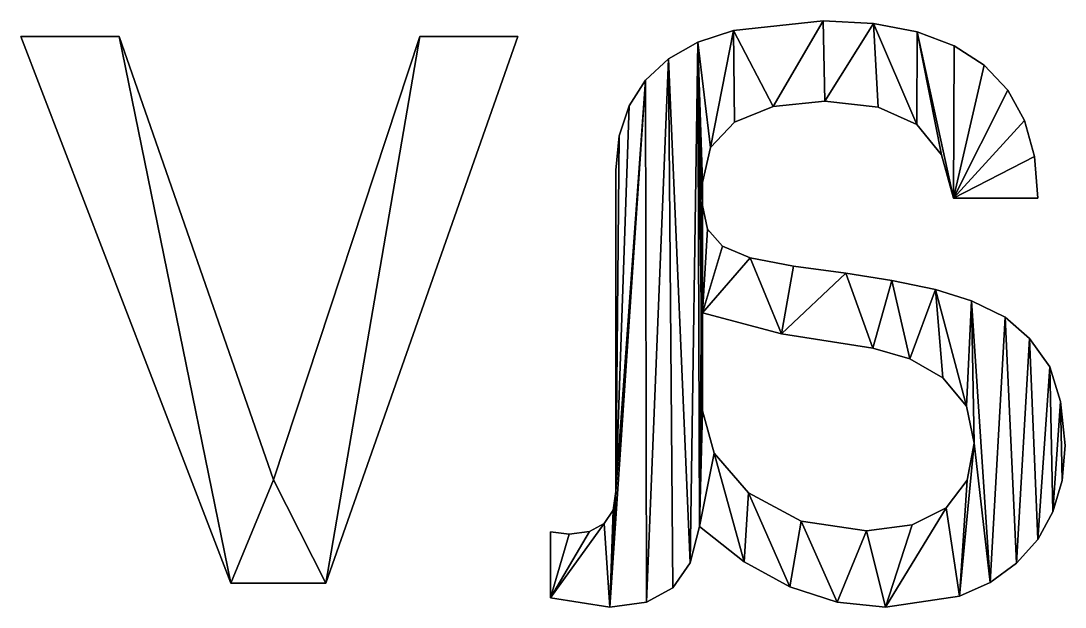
# Model space of a CAD drawing. Header units: metres. Extents: x -935 to 1842, y -1273 to 224.
# Drawn here: x 323.05 to 329.3, y 182.74 to 186.25 of the extents above; entities that cross this region are included whole.
import ezdxf

# ---------------------------------------------------------------- set-up
doc = ezdxf.new("R2010")
doc.units = ezdxf.units.M

msp = doc.modelspace()

# ---------------------------------------------------------------- meshes
at = {"layer": 'save'}
mesh = msp.add_polyface(dxfattribs=at)
corners = [(329.116, 185.4385), (328.6297, 185.1895), (329.1361, 185.1895), (329.0558, 185.6543), (328.9554, 185.8369), (328.8148, 185.9863), (328.634, 186.1025), (328.4131, 186.1855), (328.5593, 185.4495), (328.4108, 185.6299), (328.152, 186.2353), (328.1793, 185.7353), (327.8602, 185.7705), (327.8507, 186.2519), (327.5498, 185.7392), (327.3135, 186.1948), (327.3191, 185.6455), (327.176, 185.4923), (327.1005, 186.1235), (327.1284, 185.2828), (327.1284, 185.1453), (327.1284, 184.5022), (327.1284, 183.9149), (327.1096, 183.2213), (327.0542, 183.0042), (326.9245, 186.0236), (326.9504, 182.8545), (326.7921, 182.7675), (326.7866, 185.8964), (326.5729, 182.7385), (326.6094, 183.4314), (326.6882, 185.743), (326.6291, 185.5633), (326.6094, 185.3576), (326.5919, 183.3192), (326.5394, 183.2391), (326.2172, 182.7946), (326.4518, 183.191), (326.3292, 183.175), (326.2172, 183.1893), (328.7548, 183.7212), (328.6662, 182.8041), (328.8497, 182.8862), (328.7126, 183.4994), (328.5859, 183.3338), (328.2229, 182.7385), (328.3825, 183.2307), (328.1104, 183.1963), (327.9328, 182.7686), (327.7179, 183.2534), (327.6506, 182.8592), (327.4036, 183.4244), (327.3762, 183.0101), (327.1972, 183.6611), (329.2705, 183.97), (329.2805, 183.4969), (329.2987, 183.7075), (329.226, 183.3089), (329.208, 184.1795), (329.1351, 183.1436), (329.086, 184.3482), (329.0078, 183.001), (328.939, 184.4764), (328.7389, 184.5733), (328.7079, 183.9438), (328.5231, 184.6421), (328.5671, 184.1117), (328.3685, 184.2265), (328.2604, 184.6952), (328.148, 184.2898), (327.9852, 184.739), (327.6006, 184.3772), (327.6725, 184.7827), (327.4129, 184.8312), (327.2472, 184.9015), (327.1581, 185.0031)]
mesh.append_faces([[corners[k] for k in face] for face in [(0, 1, 2), (30, 32, 33), (36, 38, 39), (54, 55, 56)]], dxfattribs={"vtx0": -1})
mesh.append_faces([[corners[k] for k in face] for face in [(1, 7, 8), (8, 7, 9), (9, 10, 11), (11, 10, 12), (12, 13, 14), (14, 15, 16), (16, 15, 17), (17, 18, 19), (19, 18, 20), (21, 18, 22), (23, 18, 24), (24, 25, 26), (26, 25, 27), (27, 28, 29), (29, 35, 36), (41, 44, 45), (45, 47, 48), (48, 49, 50), (50, 51, 52), (52, 53, 23), (55, 54, 57), (57, 58, 59), (59, 60, 61), (61, 62, 42), (40, 63, 64), (64, 65, 66), (66, 65, 67), (67, 68, 69), (69, 70, 71), (71, 73, 21)]], dxfattribs={"vtx0": -1, "vtx1": -1})
mesh.append_faces([[corners[k] for k in face] for face in [(20, 18, 21), (22, 18, 23), (29, 28, 30), (42, 63, 40)]], dxfattribs={"vtx0": -1, "vtx1": -1, "vtx2": -1})
mesh.append_faces([[corners[k] for k in face] for face in [(1, 0, 3), (1, 3, 4), (1, 4, 5), (1, 5, 6), (1, 6, 7), (9, 7, 10), (12, 10, 13), (14, 13, 15), (17, 15, 18), (24, 18, 25), (27, 25, 28), (30, 28, 31), (30, 31, 32), (29, 30, 34), (29, 34, 35), (36, 35, 37), (36, 37, 38), (40, 41, 42), (41, 40, 43), (41, 43, 44), (45, 44, 46), (45, 46, 47), (48, 47, 49), (50, 49, 51), (52, 51, 53), (23, 53, 22), (57, 54, 58), (59, 58, 60), (61, 60, 62), (42, 62, 63), (64, 63, 65), (67, 65, 68), (69, 68, 70), (71, 70, 72), (71, 72, 73), (21, 73, 74), (21, 74, 75), (21, 75, 20)]], dxfattribs={"vtx0": -1, "vtx2": -1})
mesh = msp.add_polyface(dxfattribs=at)
corners = [(328.6662, 182.8041, 0.2), (328.7548, 183.7212, 0.2), (328.8497, 182.8862, 0.2), (328.7126, 183.4994, 0.2), (328.5859, 183.3338, 0.2), (328.2229, 182.7385, 0.2), (328.3825, 183.2307, 0.2), (328.1104, 183.1963, 0.2), (327.9328, 182.7686, 0.2), (327.7179, 183.2534, 0.2), (327.6506, 182.8592, 0.2), (327.4036, 183.4244, 0.2), (327.3762, 183.0101, 0.2), (327.1972, 183.6611, 0.2), (327.1096, 183.2213, 0.2), (327.1284, 183.9149, 0.2), (327.1284, 184.5022, 0.2), (327.1284, 185.1453, 0.2), (327.1284, 185.2828, 0.2), (329.2805, 183.4969, 0.2), (329.2705, 183.97, 0.2), (329.2987, 183.7075, 0.2), (329.226, 183.3089, 0.2), (329.208, 184.1795, 0.2), (329.1351, 183.1436, 0.2), (329.086, 184.3482, 0.2), (329.0078, 183.001, 0.2), (328.939, 184.4764, 0.2), (328.7389, 184.5733, 0.2), (328.7079, 183.9438, 0.2), (328.5231, 184.6421, 0.2), (328.5671, 184.1117, 0.2), (328.3685, 184.2265, 0.2), (328.2604, 184.6952, 0.2), (328.148, 184.2898, 0.2), (327.9852, 184.739, 0.2), (327.6006, 184.3772, 0.2), (327.6725, 184.7827, 0.2), (327.4129, 184.8312, 0.2), (327.2472, 184.9015, 0.2), (327.1581, 185.0031, 0.2), (328.6297, 185.1895, 0.2), (329.116, 185.4385, 0.2), (329.1361, 185.1895, 0.2), (329.0558, 185.6543, 0.2), (328.9554, 185.8369, 0.2), (328.8148, 185.9863, 0.2), (328.634, 186.1025, 0.2), (328.4131, 186.1855, 0.2), (328.5593, 185.4495, 0.2), (328.4108, 185.6299, 0.2), (328.152, 186.2353, 0.2), (328.1793, 185.7353, 0.2), (327.8602, 185.7705, 0.2), (327.8507, 186.2519, 0.2), (327.5498, 185.7392, 0.2), (327.3135, 186.1948, 0.2), (327.3191, 185.6455, 0.2), (327.176, 185.4923, 0.2), (327.1005, 186.1235, 0.2), (327.0542, 183.0042, 0.2), (326.9245, 186.0236, 0.2), (326.9504, 182.8545, 0.2), (326.7921, 182.7675, 0.2), (326.7866, 185.8964, 0.2), (326.5729, 182.7385, 0.2), (326.6094, 183.4314, 0.2), (326.6882, 185.743, 0.2), (326.6291, 185.5633, 0.2), (326.5919, 183.3192, 0.2), (326.5394, 183.2391, 0.2), (326.2172, 182.7946, 0.2), (326.4518, 183.191, 0.2), (326.3292, 183.175, 0.2), (326.2172, 183.1893, 0.2), (326.6094, 185.3576, 0.2)]
mesh.append_faces([[corners[k] for k in face] for face in [(19, 20, 21), (41, 42, 43), (73, 71, 74)]], dxfattribs={"vtx0": -1})
mesh.append_faces([[corners[k] for k in face] for face in [(0, 1, 2), (1, 0, 3), (3, 0, 4), (4, 5, 6), (6, 5, 7), (7, 8, 9), (9, 10, 11), (11, 12, 13), (13, 14, 15), (15, 14, 16), (17, 14, 18), (20, 22, 23), (23, 24, 25), (25, 26, 27), (27, 2, 28), (28, 29, 30), (30, 32, 33), (33, 34, 35), (35, 36, 37), (37, 36, 38), (38, 16, 39), (39, 16, 40), (40, 16, 17), (42, 41, 44), (44, 41, 45), (45, 41, 46), (46, 41, 47), (47, 41, 48), (48, 50, 51), (51, 53, 54), (54, 55, 56), (56, 58, 59), (59, 60, 61), (61, 63, 64), (64, 66, 67), (67, 66, 68), (66, 65, 69), (69, 65, 70), (70, 71, 72), (72, 71, 73)]], dxfattribs={"vtx0": -1, "vtx1": -1})
mesh.append_faces([[corners[k] for k in face] for face in [(16, 14, 17), (28, 2, 1), (59, 18, 14), (64, 65, 66)]], dxfattribs={"vtx0": -1, "vtx1": -1, "vtx2": -1})
mesh.append_faces([[corners[k] for k in face] for face in [(4, 0, 5), (7, 5, 8), (9, 8, 10), (11, 10, 12), (13, 12, 14), (20, 19, 22), (23, 22, 24), (25, 24, 26), (27, 26, 2), (28, 1, 29), (30, 29, 31), (30, 31, 32), (33, 32, 34), (35, 34, 36), (38, 36, 16), (48, 41, 49), (48, 49, 50), (51, 50, 52), (51, 52, 53), (54, 53, 55), (56, 55, 57), (56, 57, 58), (59, 58, 18), (59, 14, 60), (61, 60, 62), (61, 62, 63), (64, 63, 65), (70, 65, 71)]], dxfattribs={"vtx0": -1, "vtx2": -1})
mesh.append_faces([[corners[k] for k in face] for face in [(75, 68, 66)]], dxfattribs={"vtx1": -1})
mesh = msp.add_polyface(dxfattribs=at)
corners = [(327.8507, 186.2519, 0.2), (327.3135, 186.1948), (327.8507, 186.2519), (327.3135, 186.1948, 0.2)]
mesh.append_faces([[corners[k] for k in face] for face in [(0, 1, 2), (1, 0, 3)]], dxfattribs={"vtx0": -1})
mesh = msp.add_polyface(dxfattribs=at)
corners = [(328.152, 186.2353, 0.2), (327.8507, 186.2519), (328.152, 186.2353), (327.8507, 186.2519, 0.2)]
mesh.append_faces([[corners[k] for k in face] for face in [(0, 1, 2), (1, 0, 3)]], dxfattribs={"vtx0": -1})
mesh = msp.add_polyface(dxfattribs=at)
corners = [(328.4131, 186.1855, 0.2), (328.152, 186.2353), (328.4131, 186.1855), (328.152, 186.2353, 0.2)]
mesh.append_faces([[corners[k] for k in face] for face in [(0, 1, 2), (1, 0, 3)]], dxfattribs={"vtx0": -1})
mesh = msp.add_polyface(dxfattribs=at)
corners = [(325.4342, 186.1588), (324.8716, 182.8819), (326.0218, 186.1588), (324.559, 183.5011), (324.3027, 182.8819), (323.6338, 186.1588), (323.0461, 186.1588)]
mesh.append_faces([[corners[k] for k in face] for face in [(0, 1, 2), (4, 5, 6)]], dxfattribs={"vtx0": -1})
mesh.append_faces([[corners[k] for k in face] for face in [(1, 3, 4)]], dxfattribs={"vtx0": -1, "vtx1": -1})
mesh.append_faces([[corners[k] for k in face] for face in [(1, 0, 3), (4, 3, 5)]], dxfattribs={"vtx0": -1, "vtx2": -1})
mesh = msp.add_polyface(dxfattribs=at)
corners = [(324.8716, 182.8819, 0.2), (325.4342, 186.1588, 0.2), (326.0218, 186.1588, 0.2), (324.559, 183.5011, 0.2), (324.3027, 182.8819, 0.2), (323.6338, 186.1588, 0.2), (323.0461, 186.1588, 0.2)]
mesh.append_faces([[corners[k] for k in face] for face in [(0, 1, 2), (5, 4, 6)]], dxfattribs={"vtx0": -1})
mesh.append_faces([[corners[k] for k in face] for face in [(1, 0, 3), (3, 4, 5)]], dxfattribs={"vtx0": -1, "vtx1": -1})
mesh.append_faces([[corners[k] for k in face] for face in [(3, 0, 4)]], dxfattribs={"vtx0": -1, "vtx2": -1})
mesh = msp.add_polyface(dxfattribs=at)
corners = [(323.6338, 186.1588, 0.2), (323.0461, 186.1588), (323.6338, 186.1588), (323.0461, 186.1588, 0.2)]
mesh.append_faces([[corners[k] for k in face] for face in [(0, 1, 2), (1, 0, 3)]], dxfattribs={"vtx0": -1})
mesh = msp.add_polyface(dxfattribs=at)
corners = [(323.0461, 186.1588), (324.3027, 182.8819, 0.2), (324.3027, 182.8819), (323.0461, 186.1588, 0.2)]
mesh.append_faces([[corners[k] for k in face] for face in [(0, 1, 2), (1, 0, 3)]], dxfattribs={"vtx0": -1})
mesh = msp.add_polyface(dxfattribs=at)
corners = [(323.6338, 186.1588, 0.2), (324.559, 183.5011), (324.559, 183.5011, 0.2), (323.6338, 186.1588)]
mesh.append_faces([[corners[k] for k in face] for face in [(0, 1, 2), (1, 0, 3)]], dxfattribs={"vtx0": -1})
mesh = msp.add_polyface(dxfattribs=at)
corners = [(325.4342, 186.1588), (324.559, 183.5011, 0.2), (324.559, 183.5011), (325.4342, 186.1588, 0.2)]
mesh.append_faces([[corners[k] for k in face] for face in [(0, 1, 2), (1, 0, 3)]], dxfattribs={"vtx0": -1})
mesh = msp.add_polyface(dxfattribs=at)
corners = [(326.0218, 186.1588, 0.2), (324.8716, 182.8819), (324.8716, 182.8819, 0.2), (326.0218, 186.1588)]
mesh.append_faces([[corners[k] for k in face] for face in [(0, 1, 2), (1, 0, 3)]], dxfattribs={"vtx0": -1})
mesh = msp.add_polyface(dxfattribs=at)
corners = [(326.0218, 186.1588, 0.2), (325.4342, 186.1588), (326.0218, 186.1588), (325.4342, 186.1588, 0.2)]
mesh.append_faces([[corners[k] for k in face] for face in [(0, 1, 2), (1, 0, 3)]], dxfattribs={"vtx0": -1})
mesh = msp.add_polyface(dxfattribs=at)
corners = [(327.3135, 186.1948, 0.2), (327.1005, 186.1235), (327.3135, 186.1948), (327.1005, 186.1235, 0.2)]
mesh.append_faces([[corners[k] for k in face] for face in [(0, 1, 2), (1, 0, 3)]], dxfattribs={"vtx0": -1})
mesh = msp.add_polyface(dxfattribs=at)
corners = [(328.634, 186.1025, 0.2), (328.4131, 186.1855), (328.634, 186.1025), (328.4131, 186.1855, 0.2)]
mesh.append_faces([[corners[k] for k in face] for face in [(0, 1, 2), (1, 0, 3)]], dxfattribs={"vtx0": -1})
mesh = msp.add_polyface(dxfattribs=at)
corners = [(327.1005, 186.1235, 0.2), (326.9245, 186.0236), (327.1005, 186.1235), (326.9245, 186.0236, 0.2)]
mesh.append_faces([[corners[k] for k in face] for face in [(0, 1, 2), (1, 0, 3)]], dxfattribs={"vtx0": -1})
mesh = msp.add_polyface(dxfattribs=at)
corners = [(328.8148, 185.9863, 0.2), (328.634, 186.1025), (328.8148, 185.9863), (328.634, 186.1025, 0.2)]
mesh.append_faces([[corners[k] for k in face] for face in [(0, 1, 2), (1, 0, 3)]], dxfattribs={"vtx0": -1})
mesh = msp.add_polyface(dxfattribs=at)
corners = [(326.9245, 186.0236, 0.2), (326.7866, 185.8964), (326.9245, 186.0236), (326.7866, 185.8964, 0.2)]
mesh.append_faces([[corners[k] for k in face] for face in [(0, 1, 2), (1, 0, 3)]], dxfattribs={"vtx0": -1})
mesh = msp.add_polyface(dxfattribs=at)
corners = [(328.8148, 185.9863, 0.2), (328.9554, 185.8369), (328.9554, 185.8369, 0.2), (328.8148, 185.9863)]
mesh.append_faces([[corners[k] for k in face] for face in [(0, 1, 2), (1, 0, 3)]], dxfattribs={"vtx0": -1})
mesh = msp.add_polyface(dxfattribs=at)
corners = [(326.7866, 185.8964), (326.6882, 185.743, 0.2), (326.6882, 185.743), (326.7866, 185.8964, 0.2)]
mesh.append_faces([[corners[k] for k in face] for face in [(0, 1, 2), (1, 0, 3)]], dxfattribs={"vtx0": -1})
mesh = msp.add_polyface(dxfattribs=at)
corners = [(328.9554, 185.8369, 0.2), (329.0558, 185.6543), (329.0558, 185.6543, 0.2), (328.9554, 185.8369)]
mesh.append_faces([[corners[k] for k in face] for face in [(0, 1, 2), (1, 0, 3)]], dxfattribs={"vtx0": -1})
mesh = msp.add_polyface(dxfattribs=at)
corners = [(327.5498, 185.7392, 0.2), (327.8602, 185.7705), (327.5498, 185.7392), (327.8602, 185.7705, 0.2)]
mesh.append_faces([[corners[k] for k in face] for face in [(0, 1, 2), (1, 0, 3)]], dxfattribs={"vtx0": -1})
mesh = msp.add_polyface(dxfattribs=at)
corners = [(327.8602, 185.7705, 0.2), (328.1793, 185.7353), (327.8602, 185.7705), (328.1793, 185.7353, 0.2)]
mesh.append_faces([[corners[k] for k in face] for face in [(0, 1, 2), (1, 0, 3)]], dxfattribs={"vtx0": -1})
mesh = msp.add_polyface(dxfattribs=at)
corners = [(326.6882, 185.743), (326.6291, 185.5633, 0.2), (326.6291, 185.5633), (326.6882, 185.743, 0.2)]
mesh.append_faces([[corners[k] for k in face] for face in [(0, 1, 2), (1, 0, 3)]], dxfattribs={"vtx0": -1})
mesh = msp.add_polyface(dxfattribs=at)
corners = [(327.3191, 185.6455, 0.2), (327.5498, 185.7392), (327.3191, 185.6455), (327.5498, 185.7392, 0.2)]
mesh.append_faces([[corners[k] for k in face] for face in [(0, 1, 2), (1, 0, 3)]], dxfattribs={"vtx0": -1})
mesh = msp.add_polyface(dxfattribs=at)
corners = [(328.1793, 185.7353, 0.2), (328.4108, 185.6299), (328.1793, 185.7353), (328.4108, 185.6299, 0.2)]
mesh.append_faces([[corners[k] for k in face] for face in [(0, 1, 2), (1, 0, 3)]], dxfattribs={"vtx0": -1})
mesh = msp.add_polyface(dxfattribs=at)
corners = [(327.3191, 185.6455, 0.2), (327.176, 185.4923), (327.176, 185.4923, 0.2), (327.3191, 185.6455)]
mesh.append_faces([[corners[k] for k in face] for face in [(0, 1, 2), (1, 0, 3)]], dxfattribs={"vtx0": -1})
mesh = msp.add_polyface(dxfattribs=at)
corners = [(329.0558, 185.6543, 0.2), (329.116, 185.4385), (329.116, 185.4385, 0.2), (329.0558, 185.6543)]
mesh.append_faces([[corners[k] for k in face] for face in [(0, 1, 2), (1, 0, 3)]], dxfattribs={"vtx0": -1})
mesh = msp.add_polyface(dxfattribs=at)
corners = [(328.4108, 185.6299), (328.5593, 185.4495, 0.2), (328.5593, 185.4495), (328.4108, 185.6299, 0.2)]
mesh.append_faces([[corners[k] for k in face] for face in [(0, 1, 2), (1, 0, 3)]], dxfattribs={"vtx0": -1})
mesh = msp.add_polyface(dxfattribs=at)
corners = [(326.6291, 185.5633), (326.6094, 185.3576, 0.2), (326.6094, 185.3576), (326.6291, 185.5633, 0.2)]
mesh.append_faces([[corners[k] for k in face] for face in [(0, 1, 2), (1, 0, 3)]], dxfattribs={"vtx0": -1})
mesh = msp.add_polyface(dxfattribs=at)
corners = [(327.176, 185.4923, 0.2), (327.1284, 185.2828), (327.1284, 185.2828, 0.2), (327.176, 185.4923)]
mesh.append_faces([[corners[k] for k in face] for face in [(0, 1, 2), (1, 0, 3)]], dxfattribs={"vtx0": -1})
mesh = msp.add_polyface(dxfattribs=at)
corners = [(328.5593, 185.4495), (328.6297, 185.1895, 0.2), (328.6297, 185.1895), (328.5593, 185.4495, 0.2)]
mesh.append_faces([[corners[k] for k in face] for face in [(0, 1, 2), (1, 0, 3)]], dxfattribs={"vtx0": -1})
mesh = msp.add_polyface(dxfattribs=at)
corners = [(329.116, 185.4385, 0.2), (329.1361, 185.1895), (329.1361, 185.1895, 0.2), (329.116, 185.4385)]
mesh.append_faces([[corners[k] for k in face] for face in [(0, 1, 2), (1, 0, 3)]], dxfattribs={"vtx0": -1})
mesh = msp.add_polyface(dxfattribs=at)
corners = [(326.6094, 185.3576), (326.6094, 183.4314, 0.2), (326.6094, 183.4314), (326.6094, 185.3576, 0.2)]
mesh.append_faces([[corners[k] for k in face] for face in [(0, 1, 2), (1, 0, 3)]], dxfattribs={"vtx0": -1})
mesh = msp.add_polyface(dxfattribs=at)
corners = [(327.1284, 185.2828, 0.2), (327.1284, 185.1453), (327.1284, 185.1453, 0.2), (327.1284, 185.2828)]
mesh.append_faces([[corners[k] for k in face] for face in [(0, 1, 2), (1, 0, 3)]], dxfattribs={"vtx0": -1})
mesh = msp.add_polyface(dxfattribs=at)
corners = [(327.1284, 185.1453, 0.2), (327.1581, 185.0031), (327.1581, 185.0031, 0.2), (327.1284, 185.1453)]
mesh.append_faces([[corners[k] for k in face] for face in [(0, 1, 2), (1, 0, 3)]], dxfattribs={"vtx0": -1})
mesh = msp.add_polyface(dxfattribs=at)
corners = [(328.6297, 185.1895, 0.2), (329.1361, 185.1895), (328.6297, 185.1895), (329.1361, 185.1895, 0.2)]
mesh.append_faces([[corners[k] for k in face] for face in [(0, 1, 2), (1, 0, 3)]], dxfattribs={"vtx0": -1})
mesh = msp.add_polyface(dxfattribs=at)
corners = [(327.1581, 185.0031, 0.2), (327.2472, 184.9015), (327.2472, 184.9015, 0.2), (327.1581, 185.0031)]
mesh.append_faces([[corners[k] for k in face] for face in [(0, 1, 2), (1, 0, 3)]], dxfattribs={"vtx0": -1})
mesh = msp.add_polyface(dxfattribs=at)
corners = [(327.4129, 184.8312, 0.2), (327.2472, 184.9015), (327.4129, 184.8312), (327.2472, 184.9015, 0.2)]
mesh.append_faces([[corners[k] for k in face] for face in [(0, 1, 2), (1, 0, 3)]], dxfattribs={"vtx0": -1})
mesh = msp.add_polyface(dxfattribs=at)
corners = [(327.6725, 184.7827, 0.2), (327.4129, 184.8312), (327.6725, 184.7827), (327.4129, 184.8312, 0.2)]
mesh.append_faces([[corners[k] for k in face] for face in [(0, 1, 2), (1, 0, 3)]], dxfattribs={"vtx0": -1})
mesh = msp.add_polyface(dxfattribs=at)
corners = [(327.9852, 184.739, 0.2), (327.6725, 184.7827), (327.9852, 184.739), (327.6725, 184.7827, 0.2)]
mesh.append_faces([[corners[k] for k in face] for face in [(0, 1, 2), (1, 0, 3)]], dxfattribs={"vtx0": -1})
mesh = msp.add_polyface(dxfattribs=at)
corners = [(328.2604, 184.6952, 0.2), (327.9852, 184.739), (328.2604, 184.6952), (327.9852, 184.739, 0.2)]
mesh.append_faces([[corners[k] for k in face] for face in [(0, 1, 2), (1, 0, 3)]], dxfattribs={"vtx0": -1})
mesh = msp.add_polyface(dxfattribs=at)
corners = [(328.5231, 184.6421, 0.2), (328.2604, 184.6952), (328.5231, 184.6421), (328.2604, 184.6952, 0.2)]
mesh.append_faces([[corners[k] for k in face] for face in [(0, 1, 2), (1, 0, 3)]], dxfattribs={"vtx0": -1})
mesh = msp.add_polyface(dxfattribs=at)
corners = [(328.7389, 184.5733, 0.2), (328.5231, 184.6421), (328.7389, 184.5733), (328.5231, 184.6421, 0.2)]
mesh.append_faces([[corners[k] for k in face] for face in [(0, 1, 2), (1, 0, 3)]], dxfattribs={"vtx0": -1})
mesh = msp.add_polyface(dxfattribs=at)
corners = [(328.939, 184.4764, 0.2), (328.7389, 184.5733), (328.939, 184.4764), (328.7389, 184.5733, 0.2)]
mesh.append_faces([[corners[k] for k in face] for face in [(0, 1, 2), (1, 0, 3)]], dxfattribs={"vtx0": -1})
mesh = msp.add_polyface(dxfattribs=at)
corners = [(327.1284, 184.5022, 0.2), (327.1284, 183.9149), (327.1284, 183.9149, 0.2), (327.1284, 184.5022)]
mesh.append_faces([[corners[k] for k in face] for face in [(0, 1, 2), (1, 0, 3)]], dxfattribs={"vtx0": -1})
mesh = msp.add_polyface(dxfattribs=at)
corners = [(327.1284, 184.5022, 0.2), (327.6006, 184.3772), (327.1284, 184.5022), (327.6006, 184.3772, 0.2)]
mesh.append_faces([[corners[k] for k in face] for face in [(0, 1, 2), (1, 0, 3)]], dxfattribs={"vtx0": -1})
mesh = msp.add_polyface(dxfattribs=at)
corners = [(329.086, 184.3482, 0.2), (328.939, 184.4764), (329.086, 184.3482), (328.939, 184.4764, 0.2)]
mesh.append_faces([[corners[k] for k in face] for face in [(0, 1, 2), (1, 0, 3)]], dxfattribs={"vtx0": -1})
mesh = msp.add_polyface(dxfattribs=at)
corners = [(327.6006, 184.3772, 0.2), (328.148, 184.2898), (327.6006, 184.3772), (328.148, 184.2898, 0.2)]
mesh.append_faces([[corners[k] for k in face] for face in [(0, 1, 2), (1, 0, 3)]], dxfattribs={"vtx0": -1})
mesh = msp.add_polyface(dxfattribs=at)
corners = [(329.086, 184.3482, 0.2), (329.208, 184.1795), (329.208, 184.1795, 0.2), (329.086, 184.3482)]
mesh.append_faces([[corners[k] for k in face] for face in [(0, 1, 2), (1, 0, 3)]], dxfattribs={"vtx0": -1})
mesh = msp.add_polyface(dxfattribs=at)
corners = [(328.148, 184.2898, 0.2), (328.3685, 184.2265), (328.148, 184.2898), (328.3685, 184.2265, 0.2)]
mesh.append_faces([[corners[k] for k in face] for face in [(0, 1, 2), (1, 0, 3)]], dxfattribs={"vtx0": -1})
mesh = msp.add_polyface(dxfattribs=at)
corners = [(328.3685, 184.2265, 0.2), (328.5671, 184.1117), (328.3685, 184.2265), (328.5671, 184.1117, 0.2)]
mesh.append_faces([[corners[k] for k in face] for face in [(0, 1, 2), (1, 0, 3)]], dxfattribs={"vtx0": -1})
mesh = msp.add_polyface(dxfattribs=at)
corners = [(329.208, 184.1795, 0.2), (329.2705, 183.97), (329.2705, 183.97, 0.2), (329.208, 184.1795)]
mesh.append_faces([[corners[k] for k in face] for face in [(0, 1, 2), (1, 0, 3)]], dxfattribs={"vtx0": -1})
mesh = msp.add_polyface(dxfattribs=at)
corners = [(328.5671, 184.1117), (328.7079, 183.9438, 0.2), (328.7079, 183.9438), (328.5671, 184.1117, 0.2)]
mesh.append_faces([[corners[k] for k in face] for face in [(0, 1, 2), (1, 0, 3)]], dxfattribs={"vtx0": -1})
mesh = msp.add_polyface(dxfattribs=at)
corners = [(329.2705, 183.97, 0.2), (329.2987, 183.7075), (329.2987, 183.7075, 0.2), (329.2705, 183.97)]
mesh.append_faces([[corners[k] for k in face] for face in [(0, 1, 2), (1, 0, 3)]], dxfattribs={"vtx0": -1})
mesh = msp.add_polyface(dxfattribs=at)
corners = [(327.1284, 183.9149, 0.2), (327.1972, 183.6611), (327.1972, 183.6611, 0.2), (327.1284, 183.9149)]
mesh.append_faces([[corners[k] for k in face] for face in [(0, 1, 2), (1, 0, 3)]], dxfattribs={"vtx0": -1})
mesh = msp.add_polyface(dxfattribs=at)
corners = [(328.7079, 183.9438), (328.7548, 183.7212, 0.2), (328.7548, 183.7212), (328.7079, 183.9438, 0.2)]
mesh.append_faces([[corners[k] for k in face] for face in [(0, 1, 2), (1, 0, 3)]], dxfattribs={"vtx0": -1})
mesh = msp.add_polyface(dxfattribs=at)
corners = [(328.7548, 183.7212), (328.7126, 183.4994, 0.2), (328.7126, 183.4994), (328.7548, 183.7212, 0.2)]
mesh.append_faces([[corners[k] for k in face] for face in [(0, 1, 2), (1, 0, 3)]], dxfattribs={"vtx0": -1})
mesh = msp.add_polyface(dxfattribs=at)
corners = [(329.2987, 183.7075, 0.2), (329.2805, 183.4969), (329.2805, 183.4969, 0.2), (329.2987, 183.7075)]
mesh.append_faces([[corners[k] for k in face] for face in [(0, 1, 2), (1, 0, 3)]], dxfattribs={"vtx0": -1})
mesh = msp.add_polyface(dxfattribs=at)
corners = [(327.1972, 183.6611, 0.2), (327.4036, 183.4244), (327.4036, 183.4244, 0.2), (327.1972, 183.6611)]
mesh.append_faces([[corners[k] for k in face] for face in [(0, 1, 2), (1, 0, 3)]], dxfattribs={"vtx0": -1})
mesh = msp.add_polyface(dxfattribs=at)
corners = [(328.7126, 183.4994), (328.5859, 183.3338, 0.2), (328.5859, 183.3338), (328.7126, 183.4994, 0.2)]
mesh.append_faces([[corners[k] for k in face] for face in [(0, 1, 2), (1, 0, 3)]], dxfattribs={"vtx0": -1})
mesh = msp.add_polyface(dxfattribs=at)
corners = [(329.2805, 183.4969, 0.2), (329.226, 183.3089), (329.226, 183.3089, 0.2), (329.2805, 183.4969)]
mesh.append_faces([[corners[k] for k in face] for face in [(0, 1, 2), (1, 0, 3)]], dxfattribs={"vtx0": -1})
mesh = msp.add_polyface(dxfattribs=at)
corners = [(326.6094, 183.4314), (326.5919, 183.3192, 0.2), (326.5919, 183.3192), (326.6094, 183.4314, 0.2)]
mesh.append_faces([[corners[k] for k in face] for face in [(0, 1, 2), (1, 0, 3)]], dxfattribs={"vtx0": -1})
mesh = msp.add_polyface(dxfattribs=at)
corners = [(327.7179, 183.2534, 0.2), (327.4036, 183.4244), (327.7179, 183.2534), (327.4036, 183.4244, 0.2)]
mesh.append_faces([[corners[k] for k in face] for face in [(0, 1, 2), (1, 0, 3)]], dxfattribs={"vtx0": -1})
mesh = msp.add_polyface(dxfattribs=at)
corners = [(328.5859, 183.3338, 0.2), (328.3825, 183.2307), (328.5859, 183.3338), (328.3825, 183.2307, 0.2)]
mesh.append_faces([[corners[k] for k in face] for face in [(0, 1, 2), (1, 0, 3)]], dxfattribs={"vtx0": -1})
mesh = msp.add_polyface(dxfattribs=at)
corners = [(326.5919, 183.3192), (326.5394, 183.2391, 0.2), (326.5394, 183.2391), (326.5919, 183.3192, 0.2)]
mesh.append_faces([[corners[k] for k in face] for face in [(0, 1, 2), (1, 0, 3)]], dxfattribs={"vtx0": -1})
mesh = msp.add_polyface(dxfattribs=at)
corners = [(329.226, 183.3089, 0.2), (329.1351, 183.1436), (329.1351, 183.1436, 0.2), (329.226, 183.3089)]
mesh.append_faces([[corners[k] for k in face] for face in [(0, 1, 2), (1, 0, 3)]], dxfattribs={"vtx0": -1})
mesh = msp.add_polyface(dxfattribs=at)
corners = [(326.5394, 183.2391, 0.2), (326.4518, 183.191), (326.5394, 183.2391), (326.4518, 183.191, 0.2)]
mesh.append_faces([[corners[k] for k in face] for face in [(0, 1, 2), (1, 0, 3)]], dxfattribs={"vtx0": -1})
mesh = msp.add_polyface(dxfattribs=at)
corners = [(327.1096, 183.2213, 0.2), (327.0542, 183.0042), (327.0542, 183.0042, 0.2), (327.1096, 183.2213)]
mesh.append_faces([[corners[k] for k in face] for face in [(0, 1, 2), (1, 0, 3)]], dxfattribs={"vtx0": -1})
mesh = msp.add_polyface(dxfattribs=at)
corners = [(327.1096, 183.2213, 0.2), (327.3762, 183.0101), (327.1096, 183.2213), (327.3762, 183.0101, 0.2)]
mesh.append_faces([[corners[k] for k in face] for face in [(0, 1, 2), (1, 0, 3)]], dxfattribs={"vtx0": -1})
mesh = msp.add_polyface(dxfattribs=at)
corners = [(328.1104, 183.1963, 0.2), (327.7179, 183.2534), (328.1104, 183.1963), (327.7179, 183.2534, 0.2)]
mesh.append_faces([[corners[k] for k in face] for face in [(0, 1, 2), (1, 0, 3)]], dxfattribs={"vtx0": -1})
mesh = msp.add_polyface(dxfattribs=at)
corners = [(328.3825, 183.2307, 0.2), (328.1104, 183.1963), (328.3825, 183.2307), (328.1104, 183.1963, 0.2)]
mesh.append_faces([[corners[k] for k in face] for face in [(0, 1, 2), (1, 0, 3)]], dxfattribs={"vtx0": -1})
mesh = msp.add_polyface(dxfattribs=at)
corners = [(326.3292, 183.175, 0.2), (326.2172, 183.1893), (326.3292, 183.175), (326.2172, 183.1893, 0.2)]
mesh.append_faces([[corners[k] for k in face] for face in [(0, 1, 2), (1, 0, 3)]], dxfattribs={"vtx0": -1})
mesh = msp.add_polyface(dxfattribs=at)
corners = [(326.2172, 183.1893), (326.2172, 182.7946, 0.2), (326.2172, 182.7946), (326.2172, 183.1893, 0.2)]
mesh.append_faces([[corners[k] for k in face] for face in [(0, 1, 2), (1, 0, 3)]], dxfattribs={"vtx0": -1})
mesh = msp.add_polyface(dxfattribs=at)
corners = [(326.4518, 183.191, 0.2), (326.3292, 183.175), (326.4518, 183.191), (326.3292, 183.175, 0.2)]
mesh.append_faces([[corners[k] for k in face] for face in [(0, 1, 2), (1, 0, 3)]], dxfattribs={"vtx0": -1})
mesh = msp.add_polyface(dxfattribs=at)
corners = [(329.1351, 183.1436, 0.2), (329.0078, 183.001), (329.0078, 183.001, 0.2), (329.1351, 183.1436)]
mesh.append_faces([[corners[k] for k in face] for face in [(0, 1, 2), (1, 0, 3)]], dxfattribs={"vtx0": -1})
mesh = msp.add_polyface(dxfattribs=at)
corners = [(327.0542, 183.0042, 0.2), (326.9504, 182.8545), (326.9504, 182.8545, 0.2), (327.0542, 183.0042)]
mesh.append_faces([[corners[k] for k in face] for face in [(0, 1, 2), (1, 0, 3)]], dxfattribs={"vtx0": -1})
mesh = msp.add_polyface(dxfattribs=at)
corners = [(327.3762, 183.0101, 0.2), (327.6506, 182.8592), (327.3762, 183.0101), (327.6506, 182.8592, 0.2)]
mesh.append_faces([[corners[k] for k in face] for face in [(0, 1, 2), (1, 0, 3)]], dxfattribs={"vtx0": -1})
mesh = msp.add_polyface(dxfattribs=at)
corners = [(328.8497, 182.8862, 0.2), (329.0078, 183.001), (328.8497, 182.8862), (329.0078, 183.001, 0.2)]
mesh.append_faces([[corners[k] for k in face] for face in [(0, 1, 2), (1, 0, 3)]], dxfattribs={"vtx0": -1})
mesh = msp.add_polyface(dxfattribs=at)
corners = [(324.3027, 182.8819, 0.2), (324.8716, 182.8819), (324.3027, 182.8819), (324.8716, 182.8819, 0.2)]
mesh.append_faces([[corners[k] for k in face] for face in [(0, 1, 2), (1, 0, 3)]], dxfattribs={"vtx0": -1})
mesh = msp.add_polyface(dxfattribs=at)
corners = [(326.7921, 182.7675, 0.2), (326.9504, 182.8545), (326.7921, 182.7675), (326.9504, 182.8545, 0.2)]
mesh.append_faces([[corners[k] for k in face] for face in [(0, 1, 2), (1, 0, 3)]], dxfattribs={"vtx0": -1})
mesh = msp.add_polyface(dxfattribs=at)
corners = [(327.6506, 182.8592, 0.2), (327.9328, 182.7686), (327.6506, 182.8592), (327.9328, 182.7686, 0.2)]
mesh.append_faces([[corners[k] for k in face] for face in [(0, 1, 2), (1, 0, 3)]], dxfattribs={"vtx0": -1})
mesh = msp.add_polyface(dxfattribs=at)
corners = [(328.6662, 182.8041, 0.2), (328.8497, 182.8862), (328.6662, 182.8041), (328.8497, 182.8862, 0.2)]
mesh.append_faces([[corners[k] for k in face] for face in [(0, 1, 2), (1, 0, 3)]], dxfattribs={"vtx0": -1})
mesh = msp.add_polyface(dxfattribs=at)
corners = [(326.2172, 182.7946, 0.2), (326.5729, 182.7385), (326.2172, 182.7946), (326.5729, 182.7385, 0.2)]
mesh.append_faces([[corners[k] for k in face] for face in [(0, 1, 2), (1, 0, 3)]], dxfattribs={"vtx0": -1})
mesh = msp.add_polyface(dxfattribs=at)
corners = [(326.5729, 182.7385, 0.2), (326.7921, 182.7675), (326.5729, 182.7385), (326.7921, 182.7675, 0.2)]
mesh.append_faces([[corners[k] for k in face] for face in [(0, 1, 2), (1, 0, 3)]], dxfattribs={"vtx0": -1})
mesh = msp.add_polyface(dxfattribs=at)
corners = [(327.9328, 182.7686, 0.2), (328.2229, 182.7385), (327.9328, 182.7686), (328.2229, 182.7385, 0.2)]
mesh.append_faces([[corners[k] for k in face] for face in [(0, 1, 2), (1, 0, 3)]], dxfattribs={"vtx0": -1})
mesh = msp.add_polyface(dxfattribs=at)
corners = [(328.2229, 182.7385, 0.2), (328.6662, 182.8041), (328.2229, 182.7385), (328.6662, 182.8041, 0.2)]
mesh.append_faces([[corners[k] for k in face] for face in [(0, 1, 2), (1, 0, 3)]], dxfattribs={"vtx0": -1})

doc.saveas('drawing.dxf')
